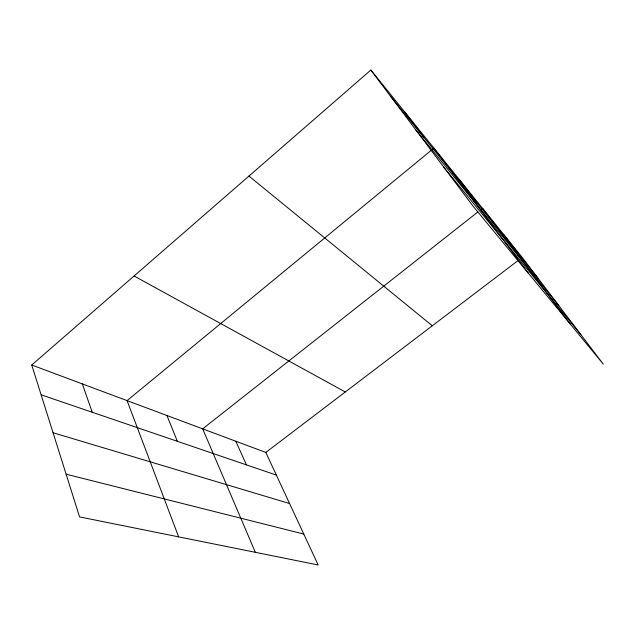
<?xml version="1.0" encoding="UTF-8"?>
<svg xmlns="http://www.w3.org/2000/svg" width="635" height="635" viewBox="0 0 635 635"><rect width="100%" height="100%" fill="white"/><g stroke="black" fill="none" stroke-linecap="round" stroke-linejoin="round"><path stroke-width="0.95" d="M31.75 365.014L265.811 452.438L318.159 564.967L79.55 516.906L31.75 365.014L370.856 70.033L522.192 257.413L603.25 364.093L472.662 205.637L370.856 70.033M477.885 211.947L202.684 428.855L255.341 552.315M480.981 209.51L482.521 208.296L570.055 323.818M265.811 452.438L518.263 260.406M66.103 474.186L303.784 534.059M53.062 432.745L289.584 503.531M41.124 394.811L276.36 475.099M134.088 275.995L345.297 391.978M248.952 176.078L432.3 325.795M443.682 167.037L580.858 334.621M415.83 129.945L558.84 305.641M390.565 96.282L538.417 278.765M503.468 234.22L520.248 256.342M459.692 180.023L477.647 203.764M528.391 273.264L433.911 148.106L127.071 400.614L178.625 536.861M404.558 111.768L423.704 137.184M235.847 441.246L246.412 464.876M166.941 415.504L177.363 441.309M82.328 383.905L92.218 412.25"/></g></svg>
